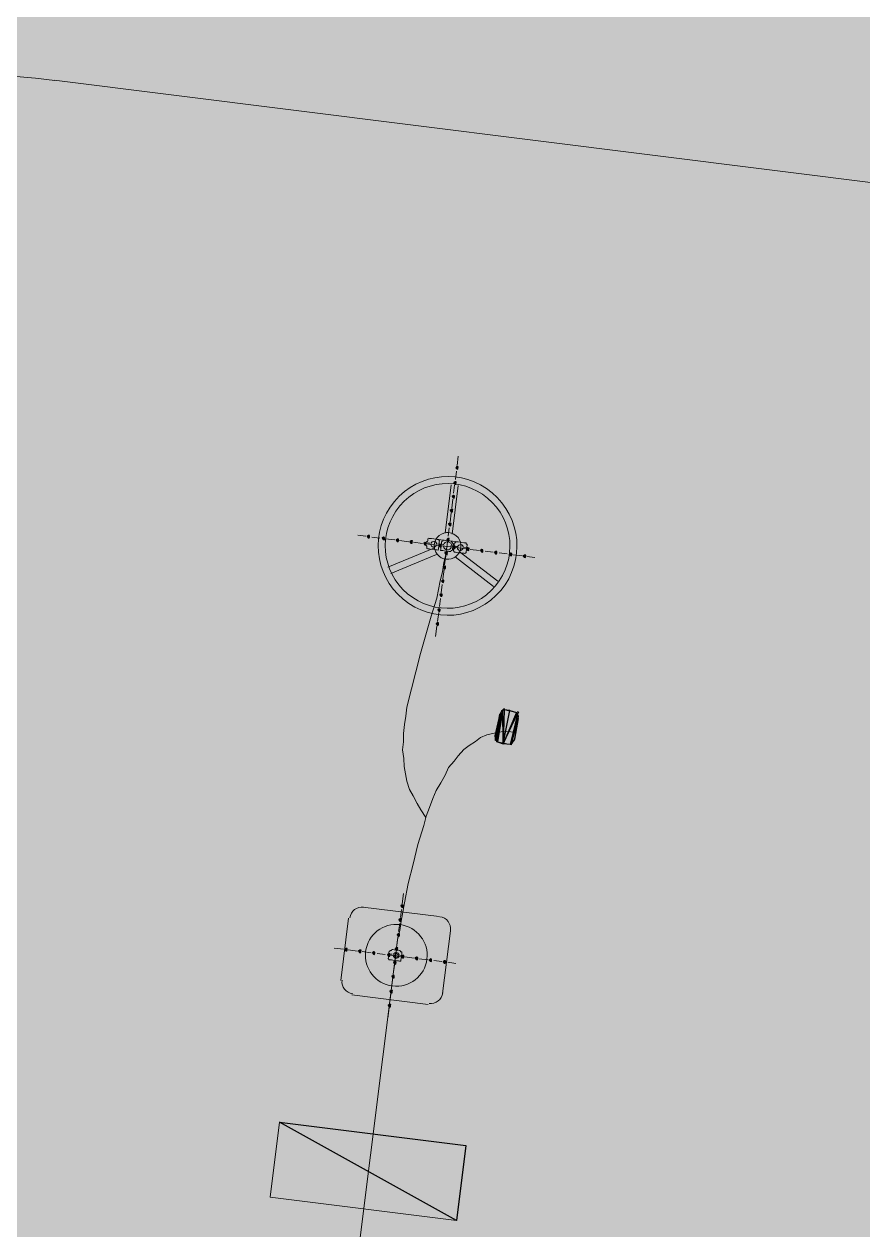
# Model space of a CAD drawing. Header units: metres. Extents: x -4 to 509425, y 7549 to 4732445.
# Drawn here: x 475980.71 to 475986.8, y 4719786.86 to 4719795.62 of the extents above; entities that cross this region are included whole.
import ezdxf

# ---------------------------------------------------------------- set-up
doc = ezdxf.new("R2010")
doc.units = ezdxf.units.M
doc.header["$LTSCALE"] = 0.01
doc.header["$MEASUREMENT"] = 0
doc.layers.get('0').update_dxf_attribs({"lineweight": 0})
for name, color, linetype in [('_SUBESTACIÓN', 1, 'Continuous'), ('NUDO GAROÑA', 211, 'Continuous'), ('SUBESTACION LA VID', 253, 'Continuous')]:
    doc.layers.add(name, color=color, linetype=linetype)

# ---------------------------------------------------------------- blocks, each defined once
blk = doc.blocks.new('A$Cfff6051d')
at = {"layer": 'SUBESTACION LA VID', "transparency": 33554687}
h = blk.add_hatch(color=256, dxfattribs=at)
h.dxf.hatch_style = 2
h.paths.add_polyline_path([(475983.8588, 4719792.3997), (475983.8598, 4719792.4081), (475983.8514, 4719792.4091), (475983.842, 4719792.4018), (475983.8493, 4719792.3923), (475983.8577, 4719792.3913)])
h = blk.add_hatch(color=256, dxfattribs=at)
h.dxf.hatch_style = 2
h.paths.add_polyline_path([(475983.8451, 4719792.2905), (475983.8461, 4719792.2989), (475983.8377, 4719792.2999), (475983.8283, 4719792.2926), (475983.8356, 4719792.2831), (475983.844, 4719792.2821)])
h = blk.add_hatch(color=256, dxfattribs=at)
h.dxf.hatch_style = 2
h.paths.add_polyline_path([(475983.8324, 4719792.1897), (475983.8335, 4719792.1981), (475983.8251, 4719792.1991), (475983.8156, 4719792.1918), (475983.823, 4719792.1823), (475983.8314, 4719792.1813)])
h = blk.add_hatch(color=256, dxfattribs=at)
h.dxf.hatch_style = 2
h.paths.add_polyline_path([(475983.8198, 4719792.0888), (475983.8208, 4719792.0972), (475983.8124, 4719792.0983), (475983.803, 4719792.091), (475983.8103, 4719792.0815), (475983.8187, 4719792.0804)])
h = blk.add_hatch(color=256, dxfattribs=at)
h.dxf.hatch_style = 2
h.paths.add_polyline_path([(475983.8072, 4719791.988), (475983.8082, 4719791.9964), (475983.7998, 4719791.9975), (475983.7904, 4719791.9902), (475983.7977, 4719791.9807), (475983.8061, 4719791.9796)])
h = blk.add_hatch(color=256, dxfattribs=at)
h.dxf.hatch_style = 2
h.paths.add_polyline_path([(475983.2159, 4719791.9001), (475983.217, 4719791.9085), (475983.2086, 4719791.9095), (475983.1991, 4719791.9022), (475983.2065, 4719791.8927), (475983.2149, 4719791.8917)])
h = blk.add_hatch(color=256, dxfattribs=at)
h.dxf.hatch_style = 2
h.paths.add_polyline_path([(475983.3251, 4719791.8864), (475983.3262, 4719791.8948), (475983.3178, 4719791.8958), (475983.3083, 4719791.8885), (475983.3157, 4719791.879), (475983.3241, 4719791.878)])
h = blk.add_hatch(color=256, dxfattribs=at)
h.dxf.hatch_style = 2
h.paths.add_polyline_path([(475983.4259, 4719791.8737), (475983.427, 4719791.8821), (475983.4186, 4719791.8832), (475983.4091, 4719791.8758), (475983.4165, 4719791.8664), (475983.4249, 4719791.8653)])
h = blk.add_hatch(color=256, dxfattribs=at)
h.dxf.hatch_style = 2
h.paths.add_polyline_path([(475983.5267, 4719791.8611), (475983.5278, 4719791.8695), (475983.5194, 4719791.8705), (475983.5099, 4719791.8632), (475983.5173, 4719791.8537), (475983.5257, 4719791.8527)])
h = blk.add_hatch(color=256, dxfattribs=at)
h.dxf.hatch_style = 2
h.paths.add_polyline_path([(475983.7935, 4719791.8788), (475983.7945, 4719791.8872), (475983.7861, 4719791.8883), (475983.7767, 4719791.8809), (475983.784, 4719791.8715), (475983.7924, 4719791.8704)])
h = blk.add_hatch(color=256, dxfattribs=at)
h.dxf.hatch_style = 2
h.paths.add_polyline_path([(475983.6275, 4719791.8484), (475983.6286, 4719791.8568), (475983.6202, 4719791.8579), (475983.6107, 4719791.8506), (475983.6181, 4719791.8411), (475983.6265, 4719791.84)])
h = blk.add_hatch(color=256, dxfattribs=at)
h.dxf.hatch_style = 2
h.paths.add_polyline_path([(475983.7367, 4719791.8348), (475983.7378, 4719791.8432), (475983.7294, 4719791.8442), (475983.7199, 4719791.8369), (475983.7273, 4719791.8274), (475983.7357, 4719791.8264)])
h = blk.add_hatch(color=256, dxfattribs=at)
h.dxf.hatch_style = 2
h.paths.add_polyline_path([(475983.7808, 4719791.778), (475983.7819, 4719791.7864), (475983.7735, 4719791.7875), (475983.764, 4719791.7801), (475983.7714, 4719791.7707), (475983.7798, 4719791.7696)])
h = blk.add_hatch(color=256, dxfattribs=at)
h.dxf.hatch_style = 2
h.paths.add_polyline_path([(475983.8375, 4719791.8221), (475983.8386, 4719791.8305), (475983.8302, 4719791.8316), (475983.8207, 4719791.8242), (475983.8281, 4719791.8148), (475983.8365, 4719791.8137)])
h = blk.add_hatch(color=256, dxfattribs=at)
h.dxf.hatch_style = 2
h.paths.add_polyline_path([(475983.9384, 4719791.8095), (475983.9394, 4719791.8179), (475983.931, 4719791.8189), (475983.9216, 4719791.8116), (475983.9289, 4719791.8021), (475983.9373, 4719791.8011)])
h = blk.add_hatch(color=256, dxfattribs=at)
h.dxf.hatch_style = 2
h.paths.add_polyline_path([(475984.0392, 4719791.7968), (475984.0402, 4719791.8052), (475984.0318, 4719791.8063), (475984.0224, 4719791.799), (475984.0297, 4719791.7895), (475984.0381, 4719791.7884)])
h = blk.add_hatch(color=256, dxfattribs=at)
h.dxf.hatch_style = 2
h.paths.add_polyline_path([(475984.14, 4719791.7842), (475984.141, 4719791.7926), (475984.1326, 4719791.7937), (475984.1232, 4719791.7863), (475984.1305, 4719791.7769), (475984.1389, 4719791.7758)])
h = blk.add_hatch(color=256, dxfattribs=at)
h.dxf.hatch_style = 2
h.paths.add_polyline_path([(475984.2492, 4719791.7705), (475984.2502, 4719791.7789), (475984.2418, 4719791.78), (475984.2324, 4719791.7726), (475984.2397, 4719791.7632), (475984.2481, 4719791.7621)])
h = blk.add_hatch(color=256, dxfattribs=at)
h.dxf.hatch_style = 2
h.paths.add_polyline_path([(475983.7682, 4719791.6772), (475983.7692, 4719791.6856), (475983.7608, 4719791.6867), (475983.7514, 4719791.6793), (475983.7587, 4719791.6699), (475983.7671, 4719791.6688)])
h = blk.add_hatch(color=256, dxfattribs=at)
h.dxf.hatch_style = 2
h.paths.add_polyline_path([(475984.35, 4719791.7579), (475984.351, 4719791.7663), (475984.3426, 4719791.7673), (475984.3332, 4719791.76), (475984.3405, 4719791.7505), (475984.3489, 4719791.7495)])
h = blk.add_hatch(color=256, dxfattribs=at)
h.dxf.hatch_style = 2
h.paths.add_polyline_path([(475983.7556, 4719791.5764), (475983.7566, 4719791.5848), (475983.7482, 4719791.5859), (475983.7388, 4719791.5785), (475983.7461, 4719791.5691), (475983.7545, 4719791.568)])
h = blk.add_hatch(color=256, dxfattribs=at)
h.dxf.hatch_style = 2
h.paths.add_polyline_path([(475983.7429, 4719791.4756), (475983.744, 4719791.484), (475983.7356, 4719791.4851), (475983.7261, 4719791.4777), (475983.7335, 4719791.4683), (475983.7419, 4719791.4672)])
h = blk.add_hatch(color=256, dxfattribs=at)
h.dxf.hatch_style = 2
h.paths.add_polyline_path([(475983.7292, 4719791.3664), (475983.7303, 4719791.3748), (475983.7219, 4719791.3759), (475983.7124, 4719791.3685), (475983.7198, 4719791.3591), (475983.7282, 4719791.358)])
h = blk.add_hatch(color=256, dxfattribs=at)
h.dxf.hatch_style = 2
h.paths.add_polyline_path([(475983.7166, 4719791.2656), (475983.7176, 4719791.274), (475983.7092, 4719791.2751), (475983.6998, 4719791.2677), (475983.7071, 4719791.2583), (475983.7155, 4719791.2572)])
h = blk.add_hatch(color=256, dxfattribs=at)
h.dxf.hatch_style = 2
h.paths.add_polyline_path([(475983.4596, 4719789.2159), (475983.4607, 4719789.2243), (475983.4523, 4719789.2254), (475983.4428, 4719789.218), (475983.4502, 4719789.2086), (475983.4586, 4719789.2075)])
h = blk.add_hatch(color=256, dxfattribs=at)
h.dxf.hatch_style = 2
h.paths.add_polyline_path([(475983.447, 4719789.1151), (475983.448, 4719789.1235), (475983.4396, 4719789.1246), (475983.4302, 4719789.1172), (475983.4375, 4719789.1078), (475983.4459, 4719789.1067)])
h = blk.add_hatch(color=256, dxfattribs=at)
h.dxf.hatch_style = 2
h.paths.add_polyline_path([(475983.4333, 4719789.0059), (475983.4343, 4719789.0143), (475983.4259, 4719789.0154), (475983.4165, 4719789.008), (475983.4238, 4719788.9986), (475983.4322, 4719788.9975)])
h = blk.add_hatch(color=256, dxfattribs=at)
h.dxf.hatch_style = 2
h.paths.add_polyline_path([(475983.0531, 4719788.9), (475983.0542, 4719788.9084), (475983.0458, 4719788.9095), (475983.0363, 4719788.9021), (475983.0437, 4719788.8927), (475983.0521, 4719788.8916)])
h = blk.add_hatch(color=256, dxfattribs=at)
h.dxf.hatch_style = 2
h.paths.add_polyline_path([(475983.1539, 4719788.8874), (475983.155, 4719788.8958), (475983.1466, 4719788.8968), (475983.1371, 4719788.8895), (475983.1445, 4719788.88), (475983.1529, 4719788.879)])
h = blk.add_hatch(color=256, dxfattribs=at)
h.dxf.hatch_style = 2
h.paths.add_polyline_path([(475983.2547, 4719788.8747), (475983.2558, 4719788.8831), (475983.2474, 4719788.8842), (475983.2379, 4719788.8768), (475983.2453, 4719788.8674), (475983.2537, 4719788.8663)])
h = blk.add_hatch(color=256, dxfattribs=at)
h.dxf.hatch_style = 2
h.paths.add_polyline_path([(475983.4206, 4719788.9051), (475983.4217, 4719788.9135), (475983.4133, 4719788.9146), (475983.4038, 4719788.9072), (475983.4112, 4719788.8978), (475983.4196, 4719788.8967)])
h = blk.add_hatch(color=256, dxfattribs=at)
h.dxf.hatch_style = 2
h.paths.add_polyline_path([(475983.3639, 4719788.861), (475983.365, 4719788.8694), (475983.3566, 4719788.8705), (475983.3471, 4719788.8631), (475983.3545, 4719788.8537), (475983.3629, 4719788.8526)])
h = blk.add_hatch(color=256, dxfattribs=at)
h.dxf.hatch_style = 2
h.paths.add_polyline_path([(475983.408, 4719788.8043), (475983.4091, 4719788.8127), (475983.4007, 4719788.8138), (475983.3912, 4719788.8064), (475983.3986, 4719788.797), (475983.407, 4719788.7959)])
h = blk.add_hatch(color=256, dxfattribs=at)
h.dxf.hatch_style = 2
h.paths.add_polyline_path([(475983.4647, 4719788.8484), (475983.4658, 4719788.8568), (475983.4574, 4719788.8579), (475983.4479, 4719788.8505), (475983.4553, 4719788.8411), (475983.4637, 4719788.84)])
h = blk.add_hatch(color=256, dxfattribs=at)
h.dxf.hatch_style = 2
h.paths.add_polyline_path([(475983.5655, 4719788.8358), (475983.5666, 4719788.8442), (475983.5582, 4719788.8452), (475983.5487, 4719788.8379), (475983.5561, 4719788.8284), (475983.5645, 4719788.8274)])
h = blk.add_hatch(color=256, dxfattribs=at)
h.dxf.hatch_style = 2
h.paths.add_polyline_path([(475983.6663, 4719788.8231), (475983.6674, 4719788.8315), (475983.659, 4719788.8326), (475983.6495, 4719788.8252), (475983.6569, 4719788.8158), (475983.6653, 4719788.8147)])
h = blk.add_hatch(color=256, dxfattribs=at)
h.dxf.hatch_style = 2
h.paths.add_polyline_path([(475983.7671, 4719788.8105), (475983.7682, 4719788.8189), (475983.7598, 4719788.8199), (475983.7503, 4719788.8126), (475983.7577, 4719788.8031), (475983.7661, 4719788.8021)])
h = blk.add_hatch(color=256, dxfattribs=at)
h.dxf.hatch_style = 2
h.paths.add_polyline_path([(475983.3954, 4719788.7035), (475983.3964, 4719788.7119), (475983.388, 4719788.713), (475983.3786, 4719788.7056), (475983.3859, 4719788.6962), (475983.3943, 4719788.6951)])
h = blk.add_hatch(color=256, dxfattribs=at)
h.dxf.hatch_style = 2
h.paths.add_polyline_path([(475983.3817, 4719788.5943), (475983.3827, 4719788.6027), (475983.3743, 4719788.6038), (475983.3649, 4719788.5964), (475983.3722, 4719788.587), (475983.3806, 4719788.5859)])
h = blk.add_hatch(color=256, dxfattribs=at)
h.dxf.hatch_style = 2
h.paths.add_polyline_path([(475983.369, 4719788.4935), (475983.3701, 4719788.5019), (475983.3617, 4719788.503), (475983.3522, 4719788.4956), (475983.3596, 4719788.4862), (475983.368, 4719788.4851)])
h = blk.add_hatch(color=256, dxfattribs=at)
h.dxf.hatch_style = 2
h.paths.add_polyline_path([(475983.8473, 4719786.9318), (475982.5633, 4719787.6474), (475983.9158, 4719787.4779)])
at = {"layer": 'SUBESTACION LA VID', "lineweight": 15}
for p, q in [((476078.4044, 4719782.9953), (475980.9269, 4719795.216)), ((475983.8609, 4719792.4847), (475983.8525, 4719792.4175)), ((475983.8472, 4719792.3755), (475983.8398, 4719792.3167)), ((475983.8094, 4719792.2779), (475983.7651, 4719791.9251)), ((475983.8155, 4719791.9187), (475983.8598, 4719792.2716)), ((475983.8346, 4719792.2747), (475983.8272, 4719792.2159)), ((475983.8219, 4719792.1739), (475983.8135, 4719792.1067)), ((475983.8093, 4719792.0731), (475983.8009, 4719792.0059)), ((475983.7956, 4719791.9639), (475983.7882, 4719791.9051)), ((475983.1319, 4719791.9106), (475983.1907, 4719791.9032)), ((475983.2327, 4719791.8979), (475983.2915, 4719791.8906)), ((475983.3335, 4719791.8853), (475983.4007, 4719791.8769)), ((475983.4343, 4719791.8727), (475983.5015, 4719791.8642)), ((475983.7, 4719791.882), (475983.7672, 4719791.8736)), ((475983.783, 4719791.8631), (475983.7756, 4719791.8043)), ((475983.8008, 4719791.8694), (475983.8596, 4719791.862)), ((475983.6832, 4719791.8159), (475983.3503, 4719791.6784)), ((475983.5351, 4719791.86), (475983.6023, 4719791.8516)), ((475983.6443, 4719791.8463), (475983.6527, 4719791.8453)), ((475983.6443, 4719791.8463), (475983.7031, 4719791.839)), ((475983.6454, 4719791.8547), (475983.6538, 4719791.8537)), ((475983.721, 4719791.8453), (475983.7378, 4719791.8432)), ((475983.7451, 4719791.8337), (475983.8039, 4719791.8263)), ((475983.8302, 4719791.8316), (475983.8218, 4719791.8326)), ((475983.8459, 4719791.8211), (475983.8543, 4719791.82)), ((475983.8459, 4719791.8211), (475983.9132, 4719791.8126)), ((475983.847, 4719791.8295), (475983.8554, 4719791.8284)), ((475984.1483, 4719791.5784), (475983.868, 4719791.7927)), ((475983.9468, 4719791.8084), (475984.014, 4719791.8)), ((475984.056, 4719791.7947), (475984.1148, 4719791.7874)), ((475984.1568, 4719791.7821), (475984.2156, 4719791.7747)), ((475983.3702, 4719791.6333), (475983.7031, 4719791.7707)), ((475983.7703, 4719791.7623), (475983.7619, 4719791.6951)), ((475983.8375, 4719791.7539), (475984.1178, 4719791.5395)), ((475984.2576, 4719791.7695), (475984.3248, 4719791.761)), ((475984.3584, 4719791.7568), (475984.4172, 4719791.7495)), ((475983.7577, 4719791.6615), (475983.7493, 4719791.5943)), ((475983.744, 4719791.5523), (475983.7366, 4719791.4935)), ((475983.7314, 4719791.4515), (475983.724, 4719791.3927)), ((475983.7187, 4719791.3507), (475983.7103, 4719791.2835)), ((475983.7061, 4719791.2499), (475983.6966, 4719791.1743)), ((475984.2351, 4719790.6375), (475984.1878, 4719790.396)), ((475984.1931, 4719790.6427), (475984.2844, 4719790.6228)), ((475984.2382, 4719790.3896), (475984.1468, 4719790.4096)), ((475983.4628, 4719789.3094), (475983.4533, 4719789.2338)), ((475983.1687, 4719789.2097), (475983.7232, 4719789.1402)), ((475983.4481, 4719789.1918), (475983.4407, 4719789.133)), ((475983.0079, 4719788.6753), (475983.0648, 4719789.1289)), ((475983.4354, 4719789.091), (475983.428, 4719789.0322)), ((475983.4228, 4719788.9902), (475983.4154, 4719788.9314)), ((475983.7471, 4719788.5826), (475983.804, 4719789.0362)), ((475982.9607, 4719788.9116), (475983.0279, 4719788.9032)), ((475983.0615, 4719788.899), (475983.1287, 4719788.8905)), ((475983.1623, 4719788.8863), (475983.2295, 4719788.8779)), ((475983.4101, 4719788.8894), (475983.4017, 4719788.8222)), ((475983.4059, 4719788.8558), (475983.129, 4719786.6465)), ((475983.2715, 4719788.8726), (475983.3303, 4719788.8653)), ((475983.3723, 4719788.86), (475983.4311, 4719788.8526)), ((475983.3723, 4719788.86), (475983.3807, 4719788.8589)), ((475983.3734, 4719788.8684), (475983.3818, 4719788.8673)), ((475983.4731, 4719788.8474), (475983.5403, 4719788.8389)), ((475983.5739, 4719788.8347), (475983.6411, 4719788.8263)), ((475983.6831, 4719788.821), (475983.7419, 4719788.8136)), ((475983.7839, 4719788.8084), (475983.8427, 4719788.801)), ((475983.3975, 4719788.7886), (475983.3891, 4719788.7214)), ((475983.3838, 4719788.6794), (475983.3764, 4719788.6206)), ((475983.0887, 4719788.5713), (475983.6431, 4719788.5018)), ((475983.3712, 4719788.5786), (475983.3638, 4719788.5198)), ((475983.3585, 4719788.4778), (475983.3491, 4719788.4022)), ((475982.5633, 4719787.6474), (475983.8473, 4719786.9318))]:
    blk.add_line(p, q, dxfattribs=at)
at = {"layer": 'SUBESTACION LA VID', "lineweight": 0}
for p, q in [((475984.1878, 4719790.396), (475984.1931, 4719790.6427)), ((475984.1878, 4719790.396), (475984.2844, 4719790.6228)), ((475984.1311, 4719790.4201), (475984.1269, 4719790.4548)), ((475984.2476, 4719790.397), (475984.2686, 4719790.4285))]:
    blk.add_line(p, q, dxfattribs=at)
at = {"layer": 'SUBESTACION LA VID'}
for points in [[(475983.8588, 4719792.3997), (475983.8598, 4719792.4081), (475983.8514, 4719792.4091), (475983.842, 4719792.4018), (475983.8493, 4719792.3923), (475983.8577, 4719792.3913)], [(475983.8451, 4719792.2905), (475983.8461, 4719792.2989), (475983.8377, 4719792.2999), (475983.8283, 4719792.2926), (475983.8356, 4719792.2831), (475983.844, 4719792.2821)], [(475983.8324, 4719792.1897), (475983.8335, 4719792.1981), (475983.8251, 4719792.1991), (475983.8156, 4719792.1918), (475983.823, 4719792.1823), (475983.8314, 4719792.1813)], [(475983.8198, 4719792.0888), (475983.8208, 4719792.0972), (475983.8124, 4719792.0983), (475983.803, 4719792.091), (475983.8103, 4719792.0815), (475983.8187, 4719792.0804)], [(475983.8072, 4719791.988), (475983.8082, 4719791.9964), (475983.7998, 4719791.9975), (475983.7904, 4719791.9902), (475983.7977, 4719791.9807), (475983.8061, 4719791.9796)], [(475983.2159, 4719791.9001), (475983.217, 4719791.9085), (475983.2086, 4719791.9095), (475983.1991, 4719791.9022), (475983.2065, 4719791.8927), (475983.2149, 4719791.8917)], [(475983.3251, 4719791.8864), (475983.3262, 4719791.8948), (475983.3178, 4719791.8958), (475983.3083, 4719791.8885), (475983.3157, 4719791.879), (475983.3241, 4719791.878)], [(475983.4259, 4719791.8737), (475983.427, 4719791.8821), (475983.4186, 4719791.8832), (475983.4091, 4719791.8758), (475983.4165, 4719791.8664), (475983.4249, 4719791.8653)], [(475983.5267, 4719791.8611), (475983.5278, 4719791.8695), (475983.5194, 4719791.8705), (475983.5099, 4719791.8632), (475983.5173, 4719791.8537), (475983.5257, 4719791.8527)], [(475983.7935, 4719791.8788), (475983.7945, 4719791.8872), (475983.7861, 4719791.8883), (475983.7767, 4719791.8809), (475983.784, 4719791.8715), (475983.7924, 4719791.8704)], [(475983.6275, 4719791.8484), (475983.6286, 4719791.8568), (475983.6202, 4719791.8579), (475983.6107, 4719791.8506), (475983.6181, 4719791.8411), (475983.6265, 4719791.84)], [(475983.7367, 4719791.8348), (475983.7378, 4719791.8432), (475983.7294, 4719791.8442), (475983.7199, 4719791.8369), (475983.7273, 4719791.8274), (475983.7357, 4719791.8264)], [(475983.7808, 4719791.778), (475983.7819, 4719791.7864), (475983.7735, 4719791.7875), (475983.764, 4719791.7801), (475983.7714, 4719791.7707), (475983.7798, 4719791.7696)], [(475983.8375, 4719791.8221), (475983.8386, 4719791.8305), (475983.8302, 4719791.8316), (475983.8207, 4719791.8242), (475983.8281, 4719791.8148), (475983.8365, 4719791.8137)], [(475983.9384, 4719791.8095), (475983.9394, 4719791.8179), (475983.931, 4719791.8189), (475983.9216, 4719791.8116), (475983.9289, 4719791.8021), (475983.9373, 4719791.8011)], [(475984.0392, 4719791.7968), (475984.0402, 4719791.8052), (475984.0318, 4719791.8063), (475984.0224, 4719791.799), (475984.0297, 4719791.7895), (475984.0381, 4719791.7884)], [(475984.14, 4719791.7842), (475984.141, 4719791.7926), (475984.1326, 4719791.7937), (475984.1232, 4719791.7863), (475984.1305, 4719791.7769), (475984.1389, 4719791.7758)], [(475984.2492, 4719791.7705), (475984.2502, 4719791.7789), (475984.2418, 4719791.78), (475984.2324, 4719791.7726), (475984.2397, 4719791.7632), (475984.2481, 4719791.7621)], [(475983.7682, 4719791.6772), (475983.7692, 4719791.6856), (475983.7608, 4719791.6867), (475983.7514, 4719791.6793), (475983.7587, 4719791.6699), (475983.7671, 4719791.6688)], [(475984.35, 4719791.7579), (475984.351, 4719791.7663), (475984.3426, 4719791.7673), (475984.3332, 4719791.76), (475984.3405, 4719791.7505), (475984.3489, 4719791.7495)], [(475983.7556, 4719791.5764), (475983.7566, 4719791.5848), (475983.7482, 4719791.5859), (475983.7388, 4719791.5785), (475983.7461, 4719791.5691), (475983.7545, 4719791.568)], [(475983.7429, 4719791.4756), (475983.744, 4719791.484), (475983.7356, 4719791.4851), (475983.7261, 4719791.4777), (475983.7335, 4719791.4683), (475983.7419, 4719791.4672)], [(475983.7292, 4719791.3664), (475983.7303, 4719791.3748), (475983.7219, 4719791.3759), (475983.7124, 4719791.3685), (475983.7198, 4719791.3591), (475983.7282, 4719791.358)], [(475983.7166, 4719791.2656), (475983.7176, 4719791.274), (475983.7092, 4719791.2751), (475983.6998, 4719791.2677), (475983.7071, 4719791.2583), (475983.7155, 4719791.2572)], [(475984.1878, 4719790.396), (475984.1847, 4719790.6438), (475984.1468, 4719790.4096)], [(475984.2351, 4719790.6375), (475984.1931, 4719790.6427), (475984.1878, 4719790.396)], [(475984.2351, 4719790.6375), (475984.2844, 4719790.6228), (475984.1878, 4719790.396)], [(475984.1269, 4719790.4548), (475984.1311, 4719790.4201), (475984.1637, 4719790.6123)], [(475984.1878, 4719790.396), (475984.2929, 4719790.6217), (475984.2382, 4719790.3896)], [(475984.2686, 4719790.4285), (475984.2476, 4719790.397), (475984.296, 4719790.5786)], [(475983.4596, 4719789.2159), (475983.4607, 4719789.2243), (475983.4523, 4719789.2254), (475983.4428, 4719789.218), (475983.4502, 4719789.2086), (475983.4586, 4719789.2075)], [(475983.447, 4719789.1151), (475983.448, 4719789.1235), (475983.4396, 4719789.1246), (475983.4302, 4719789.1172), (475983.4375, 4719789.1078), (475983.4459, 4719789.1067)], [(475983.4333, 4719789.0059), (475983.4343, 4719789.0143), (475983.4259, 4719789.0154), (475983.4165, 4719789.008), (475983.4238, 4719788.9986), (475983.4322, 4719788.9975)], [(475983.0531, 4719788.9), (475983.0542, 4719788.9084), (475983.0458, 4719788.9095), (475983.0363, 4719788.9021), (475983.0437, 4719788.8927), (475983.0521, 4719788.8916)], [(475983.1539, 4719788.8874), (475983.155, 4719788.8958), (475983.1466, 4719788.8968), (475983.1371, 4719788.8895), (475983.1445, 4719788.88), (475983.1529, 4719788.879)], [(475983.2547, 4719788.8747), (475983.2558, 4719788.8831), (475983.2474, 4719788.8842), (475983.2379, 4719788.8768), (475983.2453, 4719788.8674), (475983.2537, 4719788.8663)], [(475983.4206, 4719788.9051), (475983.4217, 4719788.9135), (475983.4133, 4719788.9146), (475983.4038, 4719788.9072), (475983.4112, 4719788.8978), (475983.4196, 4719788.8967)], [(475983.3639, 4719788.861), (475983.365, 4719788.8694), (475983.3566, 4719788.8705), (475983.3471, 4719788.8631), (475983.3545, 4719788.8537), (475983.3629, 4719788.8526)], [(475983.408, 4719788.8043), (475983.4091, 4719788.8127), (475983.4007, 4719788.8138), (475983.3912, 4719788.8064), (475983.3986, 4719788.797), (475983.407, 4719788.7959)], [(475983.4647, 4719788.8484), (475983.4658, 4719788.8568), (475983.4574, 4719788.8579), (475983.4479, 4719788.8505), (475983.4553, 4719788.8411), (475983.4637, 4719788.84)], [(475983.5655, 4719788.8358), (475983.5666, 4719788.8442), (475983.5582, 4719788.8452), (475983.5487, 4719788.8379), (475983.5561, 4719788.8284), (475983.5645, 4719788.8274)], [(475983.6663, 4719788.8231), (475983.6674, 4719788.8315), (475983.659, 4719788.8326), (475983.6495, 4719788.8252), (475983.6569, 4719788.8158), (475983.6653, 4719788.8147)], [(475983.7671, 4719788.8105), (475983.7682, 4719788.8189), (475983.7598, 4719788.8199), (475983.7503, 4719788.8126), (475983.7577, 4719788.8031), (475983.7661, 4719788.8021)], [(475983.3954, 4719788.7035), (475983.3964, 4719788.7119), (475983.388, 4719788.713), (475983.3786, 4719788.7056), (475983.3859, 4719788.6962), (475983.3943, 4719788.6951)], [(475983.3817, 4719788.5943), (475983.3827, 4719788.6027), (475983.3743, 4719788.6038), (475983.3649, 4719788.5964), (475983.3722, 4719788.587), (475983.3806, 4719788.5859)], [(475983.369, 4719788.4935), (475983.3701, 4719788.5019), (475983.3617, 4719788.503), (475983.3522, 4719788.4956), (475983.3596, 4719788.4862), (475983.368, 4719788.4851)], [(475983.8473, 4719786.9318), (475982.5633, 4719787.6474), (475983.9158, 4719787.4779)]]:
    blk.add_lwpolyline(points, close=True, dxfattribs=at)
at = {"layer": 'SUBESTACION LA VID', "lineweight": 0}
for points in [[(475983.8588, 4719792.3997), (475983.8598, 4719792.4081), (475983.8514, 4719792.4091), (475983.842, 4719792.4018), (475983.8493, 4719792.3923), (475983.8577, 4719792.3913)], [(475983.8451, 4719792.2905), (475983.8461, 4719792.2989), (475983.8377, 4719792.2999), (475983.8283, 4719792.2926), (475983.8356, 4719792.2831), (475983.844, 4719792.2821)], [(475983.8324, 4719792.1897), (475983.8335, 4719792.1981), (475983.8251, 4719792.1991), (475983.8156, 4719792.1918), (475983.823, 4719792.1823), (475983.8314, 4719792.1813)], [(475983.8198, 4719792.0888), (475983.8208, 4719792.0972), (475983.8124, 4719792.0983), (475983.803, 4719792.091), (475983.8103, 4719792.0815), (475983.8187, 4719792.0804)], [(475983.8072, 4719791.988), (475983.8082, 4719791.9964), (475983.7998, 4719791.9975), (475983.7904, 4719791.9902), (475983.7977, 4719791.9807), (475983.8061, 4719791.9796)], [(475983.2159, 4719791.9001), (475983.217, 4719791.9085), (475983.2086, 4719791.9095), (475983.1991, 4719791.9022), (475983.2065, 4719791.8927), (475983.2149, 4719791.8917)], [(475983.3251, 4719791.8864), (475983.3262, 4719791.8948), (475983.3178, 4719791.8958), (475983.3083, 4719791.8885), (475983.3157, 4719791.879), (475983.3241, 4719791.878)], [(475983.4259, 4719791.8737), (475983.427, 4719791.8821), (475983.4186, 4719791.8832), (475983.4091, 4719791.8758), (475983.4165, 4719791.8664), (475983.4249, 4719791.8653)], [(475983.5267, 4719791.8611), (475983.5278, 4719791.8695), (475983.5194, 4719791.8705), (475983.5099, 4719791.8632), (475983.5173, 4719791.8537), (475983.5257, 4719791.8527)], [(475983.7935, 4719791.8788), (475983.7945, 4719791.8872), (475983.7861, 4719791.8883), (475983.7767, 4719791.8809), (475983.784, 4719791.8715), (475983.7924, 4719791.8704)], [(475983.6275, 4719791.8484), (475983.6286, 4719791.8568), (475983.6202, 4719791.8579), (475983.6107, 4719791.8506), (475983.6181, 4719791.8411), (475983.6265, 4719791.84)], [(475983.7367, 4719791.8348), (475983.7378, 4719791.8432), (475983.7294, 4719791.8442), (475983.7199, 4719791.8369), (475983.7273, 4719791.8274), (475983.7357, 4719791.8264)], [(475983.7808, 4719791.778), (475983.7819, 4719791.7864), (475983.7735, 4719791.7875), (475983.764, 4719791.7801), (475983.7714, 4719791.7707), (475983.7798, 4719791.7696)], [(475983.8375, 4719791.8221), (475983.8386, 4719791.8305), (475983.8302, 4719791.8316), (475983.8207, 4719791.8242), (475983.8281, 4719791.8148), (475983.8365, 4719791.8137)], [(475983.9384, 4719791.8095), (475983.9394, 4719791.8179), (475983.931, 4719791.8189), (475983.9216, 4719791.8116), (475983.9289, 4719791.8021), (475983.9373, 4719791.8011)], [(475984.0392, 4719791.7968), (475984.0402, 4719791.8052), (475984.0318, 4719791.8063), (475984.0224, 4719791.799), (475984.0297, 4719791.7895), (475984.0381, 4719791.7884)], [(475984.14, 4719791.7842), (475984.141, 4719791.7926), (475984.1326, 4719791.7937), (475984.1232, 4719791.7863), (475984.1305, 4719791.7769), (475984.1389, 4719791.7758)], [(475984.2492, 4719791.7705), (475984.2502, 4719791.7789), (475984.2418, 4719791.78), (475984.2324, 4719791.7726), (475984.2397, 4719791.7632), (475984.2481, 4719791.7621)], [(475983.7682, 4719791.6772), (475983.7692, 4719791.6856), (475983.7608, 4719791.6867), (475983.7514, 4719791.6793), (475983.7587, 4719791.6699), (475983.7671, 4719791.6688)], [(475984.35, 4719791.7579), (475984.351, 4719791.7663), (475984.3426, 4719791.7673), (475984.3332, 4719791.76), (475984.3405, 4719791.7505), (475984.3489, 4719791.7495)], [(475983.7556, 4719791.5764), (475983.7566, 4719791.5848), (475983.7482, 4719791.5859), (475983.7388, 4719791.5785), (475983.7461, 4719791.5691), (475983.7545, 4719791.568)], [(475983.7429, 4719791.4756), (475983.744, 4719791.484), (475983.7356, 4719791.4851), (475983.7261, 4719791.4777), (475983.7335, 4719791.4683), (475983.7419, 4719791.4672)], [(475983.7292, 4719791.3664), (475983.7303, 4719791.3748), (475983.7219, 4719791.3759), (475983.7124, 4719791.3685), (475983.7198, 4719791.3591), (475983.7282, 4719791.358)], [(475983.7166, 4719791.2656), (475983.7176, 4719791.274), (475983.7092, 4719791.2751), (475983.6998, 4719791.2677), (475983.7071, 4719791.2583), (475983.7155, 4719791.2572)], [(475984.1878, 4719790.396), (475984.1847, 4719790.6438), (475984.1468, 4719790.4096)], [(475984.2351, 4719790.6375), (475984.1931, 4719790.6427), (475984.1878, 4719790.396)], [(475984.2351, 4719790.6375), (475984.2844, 4719790.6228), (475984.1878, 4719790.396)], [(475984.1269, 4719790.4548), (475984.1311, 4719790.4201), (475984.1637, 4719790.6123)], [(475984.1878, 4719790.396), (475984.2929, 4719790.6217), (475984.2382, 4719790.3896)], [(475984.2686, 4719790.4285), (475984.2476, 4719790.397), (475984.296, 4719790.5786)], [(475983.4596, 4719789.2159), (475983.4607, 4719789.2243), (475983.4523, 4719789.2254), (475983.4428, 4719789.218), (475983.4502, 4719789.2086), (475983.4586, 4719789.2075)], [(475983.447, 4719789.1151), (475983.448, 4719789.1235), (475983.4396, 4719789.1246), (475983.4302, 4719789.1172), (475983.4375, 4719789.1078), (475983.4459, 4719789.1067)], [(475983.4333, 4719789.0059), (475983.4343, 4719789.0143), (475983.4259, 4719789.0154), (475983.4165, 4719789.008), (475983.4238, 4719788.9986), (475983.4322, 4719788.9975)], [(475983.0531, 4719788.9), (475983.0542, 4719788.9084), (475983.0458, 4719788.9095), (475983.0363, 4719788.9021), (475983.0437, 4719788.8927), (475983.0521, 4719788.8916)], [(475983.1539, 4719788.8874), (475983.155, 4719788.8958), (475983.1466, 4719788.8968), (475983.1371, 4719788.8895), (475983.1445, 4719788.88), (475983.1529, 4719788.879)], [(475983.2547, 4719788.8747), (475983.2558, 4719788.8831), (475983.2474, 4719788.8842), (475983.2379, 4719788.8768), (475983.2453, 4719788.8674), (475983.2537, 4719788.8663)], [(475983.4206, 4719788.9051), (475983.4217, 4719788.9135), (475983.4133, 4719788.9146), (475983.4038, 4719788.9072), (475983.4112, 4719788.8978), (475983.4196, 4719788.8967)], [(475983.3639, 4719788.861), (475983.365, 4719788.8694), (475983.3566, 4719788.8705), (475983.3471, 4719788.8631), (475983.3545, 4719788.8537), (475983.3629, 4719788.8526)], [(475983.408, 4719788.8043), (475983.4091, 4719788.8127), (475983.4007, 4719788.8138), (475983.3912, 4719788.8064), (475983.3986, 4719788.797), (475983.407, 4719788.7959)], [(475983.4647, 4719788.8484), (475983.4658, 4719788.8568), (475983.4574, 4719788.8579), (475983.4479, 4719788.8505), (475983.4553, 4719788.8411), (475983.4637, 4719788.84)], [(475983.5655, 4719788.8358), (475983.5666, 4719788.8442), (475983.5582, 4719788.8452), (475983.5487, 4719788.8379), (475983.5561, 4719788.8284), (475983.5645, 4719788.8274)], [(475983.6663, 4719788.8231), (475983.6674, 4719788.8315), (475983.659, 4719788.8326), (475983.6495, 4719788.8252), (475983.6569, 4719788.8158), (475983.6653, 4719788.8147)], [(475983.7671, 4719788.8105), (475983.7682, 4719788.8189), (475983.7598, 4719788.8199), (475983.7503, 4719788.8126), (475983.7577, 4719788.8031), (475983.7661, 4719788.8021)], [(475983.3954, 4719788.7035), (475983.3964, 4719788.7119), (475983.388, 4719788.713), (475983.3786, 4719788.7056), (475983.3859, 4719788.6962), (475983.3943, 4719788.6951)], [(475983.3817, 4719788.5943), (475983.3827, 4719788.6027), (475983.3743, 4719788.6038), (475983.3649, 4719788.5964), (475983.3722, 4719788.587), (475983.3806, 4719788.5859)], [(475983.369, 4719788.4935), (475983.3701, 4719788.5019), (475983.3617, 4719788.503), (475983.3522, 4719788.4956), (475983.3596, 4719788.4862), (475983.368, 4719788.4851)], [(475983.8473, 4719786.9318), (475982.5633, 4719787.6474), (475983.9158, 4719787.4779)]]:
    blk.add_lwpolyline(points, close=True, dxfattribs=at)
at = {"layer": 'SUBESTACION LA VID', "lineweight": 15}
for points in [[(475983.7042, 4719791.8474), (475983.721, 4719791.8453), (475983.722, 4719791.8537), (475983.7231, 4719791.8621), (475983.7242, 4719791.8705), (475983.7168, 4719791.8799), (475983.7084, 4719791.881), (475983.7, 4719791.882), (475983.6664, 4719791.8862), (475983.658, 4719791.8873), (475983.6496, 4719791.8883), (475983.6412, 4719791.8894), (475983.6402, 4719791.881), (475983.6391, 4719791.8726), (475983.638, 4719791.8642), (475983.6296, 4719791.8652), (475983.6286, 4719791.8568), (475983.6538, 4719791.8537)], [(475983.784, 4719791.8715), (475983.7672, 4719791.8736), (475983.7588, 4719791.8747), (475983.7504, 4719791.8757), (475983.7494, 4719791.8673), (475983.741, 4719791.8684), (475983.7399, 4719791.86), (475983.7388, 4719791.8516), (475983.7378, 4719791.8432), (475983.7546, 4719791.8411)], [(475983.784, 4719791.8715), (475983.8008, 4719791.8694), (475983.8092, 4719791.8683), (475983.8166, 4719791.8589), (475983.8239, 4719791.8494), (475983.8229, 4719791.841), (475983.8218, 4719791.8326), (475983.805, 4719791.8347)], [(475983.8974, 4719791.8231), (475983.9226, 4719791.82), (475983.9237, 4719791.8284), (475983.9247, 4719791.8368), (475983.9258, 4719791.8452), (475983.9174, 4719791.8462), (475983.9184, 4719791.8546), (475983.91, 4719791.8557), (475983.9016, 4719791.8567), (475983.8596, 4719791.862), (475983.8512, 4719791.8631), (475983.8428, 4719791.8641), (475983.8418, 4719791.8557), (475983.8334, 4719791.8568), (475983.8323, 4719791.8484), (475983.8313, 4719791.84), (475983.8302, 4719791.8316), (475983.847, 4719791.8295)], [(475983.7787, 4719791.8295), (475983.7714, 4719791.7707), (475983.7556, 4719791.7129), (475983.7472, 4719791.6457), (475983.7304, 4719791.5796), (475983.7062, 4719791.4546), (475983.6641, 4719791.3234), (475983.5873, 4719791.0514), (475983.5537, 4719790.9192), (475983.5211, 4719790.7952), (475983.4874, 4719790.6629), (475983.479, 4719790.5957), (475983.4716, 4719790.5369), (475983.4632, 4719790.4697), (475983.4643, 4719790.4099), (475983.4569, 4719790.3511), (475983.4663, 4719790.2902), (475983.4673, 4719790.2303), (475983.4778, 4719790.1778), (475983.4883, 4719790.1253), (475983.5061, 4719790.0633), (475983.5345, 4719790.0171), (475983.5617, 4719789.9625), (475983.5901, 4719789.9163), (475983.6258, 4719789.8606)], [(475983.7031, 4719791.839), (475983.7199, 4719791.8369), (475983.7189, 4719791.8285), (475983.7178, 4719791.8201), (475983.7168, 4719791.8117), (475983.7157, 4719791.8033), (475983.7073, 4719791.8043), (475983.6989, 4719791.8054), (475983.6905, 4719791.8064), (475983.6569, 4719791.8106), (475983.6485, 4719791.8117), (475983.6401, 4719791.8127), (475983.6317, 4719791.8138), (475983.6328, 4719791.8222), (475983.6338, 4719791.8306), (475983.6265, 4719791.84), (475983.6275, 4719791.8484), (475983.6527, 4719791.8453)], [(475983.7745, 4719791.7959), (475983.7577, 4719791.798), (475983.7493, 4719791.7991), (475983.7409, 4719791.8001), (475983.7325, 4719791.8012), (475983.7336, 4719791.8096), (475983.7346, 4719791.818), (475983.7357, 4719791.8264), (475983.7367, 4719791.8348), (475983.7535, 4719791.8327)], [(475983.7745, 4719791.7959), (475983.7913, 4719791.7938), (475983.7997, 4719791.7927), (475983.8081, 4719791.7917), (475983.8092, 4719791.8001), (475983.8176, 4719791.799), (475983.8186, 4719791.8074), (475983.8197, 4719791.8158), (475983.8207, 4719791.8242), (475983.8039, 4719791.8263)], [(475983.8963, 4719791.8147), (475983.9216, 4719791.8116), (475983.9205, 4719791.8032), (475983.9194, 4719791.7948), (475983.9184, 4719791.7864), (475983.9089, 4719791.779), (475983.9005, 4719791.7801), (475983.8921, 4719791.7811), (475983.8501, 4719791.7864), (475983.8417, 4719791.7875), (475983.8333, 4719791.7885), (475983.826, 4719791.798), (475983.827, 4719791.8064), (475983.8281, 4719791.8148), (475983.8291, 4719791.8232), (475983.8459, 4719791.8211)], [(475984.2351, 4719790.6375), (475984.1931, 4719790.6427), (475984.1847, 4719790.6438), (475984.1752, 4719790.6364), (475984.1731, 4719790.6196), (475984.1637, 4719790.6123), (475984.1269, 4719790.4548), (475984.1311, 4719790.4201), (475984.1395, 4719790.4191), (475984.1384, 4719790.4107), (475984.1468, 4719790.4096), (475984.1878, 4719790.396), (475984.2351, 4719790.6375)], [(475984.1311, 4719790.4201), (475984.1269, 4719790.4548), (475984.1637, 4719790.6123), (475984.1752, 4719790.6364)], [(475984.2351, 4719790.6375), (475984.2844, 4719790.6228), (475984.2929, 4719790.6217), (475984.2918, 4719790.6133), (475984.2981, 4719790.5954), (475984.296, 4719790.5786), (475984.2686, 4719790.4285), (475984.2476, 4719790.397), (475984.2466, 4719790.3886), (475984.2382, 4719790.3896), (475984.1878, 4719790.396), (475984.2351, 4719790.6375)], [(475984.2918, 4719790.6133), (475984.297, 4719790.587), (475984.2676, 4719790.4201), (475984.2476, 4719790.397)], [(475983.4059, 4719788.8558), (475983.4133, 4719788.9146), (475983.4207, 4719788.9734), (475983.4375, 4719789.0395), (475983.4459, 4719789.1067), (475983.4712, 4719789.2401), (475983.4975, 4719789.3818), (475983.5322, 4719789.5225), (475983.5669, 4719789.6632), (475983.61, 4719789.8029), (475983.6268, 4719789.869), (475983.652, 4719789.9341), (475983.6773, 4719789.9992), (475983.7014, 4719790.0559), (475983.734, 4719790.1116), (475983.7666, 4719790.1672), (475983.7908, 4719790.2239), (475983.8307, 4719790.2701), (475983.8611, 4719790.3089), (475983.9011, 4719790.3551), (475983.9389, 4719790.3845), (475983.9851, 4719790.4128), (475984.0229, 4719790.4422), (475984.0681, 4719790.4622), (475984.1206, 4719790.4727), (475984.1731, 4719790.4831), (475984.2245, 4719790.4852), (475984.2749, 4719790.4789)], [(475983.4238, 4719788.8621), (475983.449, 4719788.8589), (475983.45, 4719788.8673), (475983.4511, 4719788.8757), (475983.4521, 4719788.8841), (475983.4437, 4719788.8852), (475983.4364, 4719788.8946), (475983.428, 4719788.8957), (475983.3944, 4719788.8999), (475983.386, 4719788.9009), (475983.3776, 4719788.902), (475983.3765, 4719788.8936), (475983.3681, 4719788.8946), (475983.3587, 4719788.8873), (475983.3576, 4719788.8789), (475983.3566, 4719788.8705), (475983.3734, 4719788.8684)], [(475983.4227, 4719788.8537), (475983.4479, 4719788.8505), (475983.4469, 4719788.8421), (475983.4458, 4719788.8337), (475983.4448, 4719788.8253), (475983.4437, 4719788.8169), (475983.4353, 4719788.818), (475983.4269, 4719788.819), (475983.4185, 4719788.8201), (475983.3849, 4719788.8243), (475983.3765, 4719788.8253), (475983.3681, 4719788.8264), (475983.3597, 4719788.8274), (475983.3524, 4719788.8369), (475983.3534, 4719788.8453), (475983.3545, 4719788.8537), (475983.3555, 4719788.8621), (475983.3723, 4719788.86)], [(475983.9158, 4719787.4779), (475982.5633, 4719787.6474), (475982.4949, 4719787.1014), (475983.8473, 4719786.9318), (475983.9158, 4719787.4779)]]:
    blk.add_lwpolyline(points, dxfattribs=at)
at = {"layer": 'SUBESTACION LA VID', "lineweight": 0}
for points in [[(475984.1384, 4719790.4107), (475984.1847, 4719790.6438), (475984.1384, 4719790.4107), (475984.1847, 4719790.6438), (475984.1384, 4719790.4107), (475984.1847, 4719790.6438), (475984.1384, 4719790.4107), (475984.1752, 4719790.6364), (475984.1384, 4719790.4107), (475984.1752, 4719790.6364), (475984.1384, 4719790.4107), (475984.1752, 4719790.6364)], [(475984.1468, 4719790.4096), (475984.1847, 4719790.6438), (475984.1468, 4719790.4096), (475984.1847, 4719790.6438), (475984.1468, 4719790.4096)], [(475984.2351, 4719790.6375), (475984.1931, 4719790.6427), (475984.2351, 4719790.6375)], [(475984.2351, 4719790.6375), (475984.2844, 4719790.6228), (475984.2351, 4719790.6375)], [(475984.1395, 4719790.4191), (475984.1731, 4719790.6196), (475984.1395, 4719790.4191), (475984.1637, 4719790.6123)], [(475984.2382, 4719790.3896), (475984.2929, 4719790.6217), (475984.2382, 4719790.3896), (475984.2929, 4719790.6217), (475984.2382, 4719790.3896), (475984.2929, 4719790.6217), (475984.2382, 4719790.3896), (475984.2929, 4719790.6217), (475984.2466, 4719790.3886), (475984.2929, 4719790.6217), (475984.2466, 4719790.3886), (475984.2918, 4719790.6133), (475984.2466, 4719790.3886), (475984.2918, 4719790.6133), (475984.2466, 4719790.3886), (475984.2918, 4719790.6133)], [(475984.2476, 4719790.397), (475984.2981, 4719790.5954), (475984.2476, 4719790.397), (475984.296, 4719790.5786)]]:
    blk.add_lwpolyline(points, dxfattribs=at)
at = {"layer": 'SUBESTACION LA VID', "lineweight": 15}
for points in [[(475981.3039, 4719798.1892), (475976.6483, 4719798.7729), (475972.401, 4719795.4719), (475971.8173, 4719790.8163)], [(475980.9311, 4719795.2155), (475977.9178, 4719795.5933), (475975.1688, 4719793.4568), (475974.791, 4719790.4435)], [(475983.7872, 4719791.8626), (475983.7723, 4719791.8644), (475983.7584, 4719791.8549), (475983.7547, 4719791.8404)], [(475983.8131, 4719791.833), (475983.8132, 4719791.848), (475983.802, 4719791.8607), (475983.7872, 4719791.8626)], [(475983.7538, 4719791.8333), (475983.7538, 4719791.8183), (475983.7649, 4719791.8056), (475983.7798, 4719791.8038)], [(475983.7798, 4719791.8038), (475983.7947, 4719791.8019), (475983.8086, 4719791.8114), (475983.8122, 4719791.826)], [(475984.1993, 4719790.6505), (475984.194, 4719790.6515), (475984.1886, 4719790.6491), (475984.1858, 4719790.6444)], [(475984.3007, 4719790.6199), (475984.2999, 4719790.6252), (475984.2959, 4719790.6294), (475984.2906, 4719790.6305)], [(475984.14, 4719790.42), (475984.1407, 4719790.4147), (475984.1448, 4719790.4103), (475984.1501, 4719790.4093)], [(475984.2425, 4719790.3977), (475984.2477, 4719790.3966), (475984.2531, 4719790.399), (475984.2559, 4719790.4035)], [(475983.1729, 4719789.2092), (475983.1242, 4719789.2153), (475983.0798, 4719789.1808), (475983.0737, 4719789.1321)], [(475983.8045, 4719789.0404), (475983.8106, 4719789.0892), (475983.7761, 4719789.1336), (475983.7274, 4719789.1397)], [(475983.0168, 4719788.6784), (475983.0107, 4719788.6297), (475983.0452, 4719788.5853), (475983.094, 4719788.5792)], [(475983.6484, 4719788.5097), (475983.6971, 4719788.5036), (475983.7415, 4719788.5381), (475983.7476, 4719788.5868)]]:
    blk.add_open_spline(points, degree=3, dxfattribs=at)
for points, knots in [([(475984.1066, 4719792.2196), (475983.8932, 4719792.3981), (475983.5755, 4719792.3697), (475983.3971, 4719792.1563), (475983.2186, 4719791.9429), (475983.2469, 4719791.6252), (475983.4603, 4719791.4468), (475983.6737, 4719791.2683), (475983.9914, 4719791.2966), (475984.1699, 4719791.51), (475984.3484, 4719791.7234), (475984.32, 4719792.0411), (475984.1066, 4719792.2196)], [0, 0, 0, 0, 1, 1, 1, 2, 2, 2, 3, 3, 3, 4, 4, 4, 4]), ([(475984.0741, 4719792.1805), (475983.8823, 4719792.3411), (475983.5966, 4719792.3157), (475983.4361, 4719792.1238), (475983.2756, 4719791.932), (475983.301, 4719791.6463), (475983.4928, 4719791.4858), (475983.6846, 4719791.3253), (475983.9703, 4719791.3506), (475984.1308, 4719791.5425), (475984.2914, 4719791.7343), (475984.266, 4719792.02), (475984.0741, 4719792.1805)], [0, 0, 0, 0, 1, 1, 1, 2, 2, 2, 3, 3, 3, 4, 4, 4, 4]), ([(475983.7038, 4719791.8469), (475983.7032, 4719791.8572), (475983.6955, 4719791.8655), (475983.6853, 4719791.8668), (475983.6751, 4719791.8681), (475983.6655, 4719791.8619), (475983.6625, 4719791.8521)], [0, 0, 0, 0, 1, 1, 1, 2, 2, 2, 2]), ([(475983.846, 4719791.9078), (475983.8047, 4719791.9423), (475983.7433, 4719791.9369), (475983.7088, 4719791.8956), (475983.6743, 4719791.8544), (475983.6798, 4719791.793), (475983.721, 4719791.7585), (475983.7622, 4719791.724), (475983.8236, 4719791.7294), (475983.8581, 4719791.7707), (475983.8926, 4719791.8119), (475983.8872, 4719791.8733), (475983.846, 4719791.9078)], [0, 0, 0, 0, 1, 1, 1, 2, 2, 2, 3, 3, 3, 4, 4, 4, 4]), ([(475983.6615, 4719791.8447), (475983.6621, 4719791.8344), (475983.6699, 4719791.8261), (475983.68, 4719791.8248), (475983.6902, 4719791.8235), (475983.6998, 4719791.8297), (475983.7029, 4719791.8395)], [0, 0, 0, 0, 1, 1, 1, 2, 2, 2, 2]), ([(475983.8547, 4719791.8204), (475983.8553, 4719791.8102), (475983.8631, 4719791.8019), (475983.8732, 4719791.8006), (475983.8834, 4719791.7993), (475983.893, 4719791.8055), (475983.8961, 4719791.8153)], [0, 0, 0, 0, 1, 1, 1, 2, 2, 2, 2]), ([(475983.897, 4719791.8227), (475983.8965, 4719791.8329), (475983.8887, 4719791.8413), (475983.8785, 4719791.8426), (475983.8683, 4719791.8439), (475983.8587, 4719791.8377), (475983.8557, 4719791.8279)], [0, 0, 0, 0, 1, 1, 1, 2, 2, 2, 2]), ([(475983.3827, 4719788.6368), (475983.5057, 4719788.6214), (475983.6179, 4719788.7086), (475983.6333, 4719788.8315), (475983.6487, 4719788.9545), (475983.5615, 4719789.0666), (475983.4386, 4719789.0821), (475983.3156, 4719789.0975), (475983.2035, 4719789.0103), (475983.188, 4719788.8874), (475983.1726, 4719788.7644), (475983.2598, 4719788.6523), (475983.3827, 4719788.6368)], [0, 0, 0, 0, 1, 1, 1, 2, 2, 2, 3, 3, 3, 4, 4, 4, 4]), ([(475983.3895, 4719788.8583), (475983.3901, 4719788.8481), (475983.3979, 4719788.8397), (475983.408, 4719788.8384), (475983.4182, 4719788.8372), (475983.4278, 4719788.8433), (475983.4309, 4719788.8531)], [0, 0, 0, 0, 1, 1, 1, 2, 2, 2, 2]), ([(475983.4318, 4719788.8606), (475983.4312, 4719788.8708), (475983.4234, 4719788.8792), (475983.4133, 4719788.8804), (475983.4031, 4719788.8817), (475983.3935, 4719788.8755), (475983.3905, 4719788.8658)], [0, 0, 0, 0, 1, 1, 1, 2, 2, 2, 2]), ([(475983.4091, 4719788.8468), (475983.416, 4719788.846), (475983.4224, 4719788.8509), (475983.4233, 4719788.8579), (475983.4241, 4719788.8648), (475983.4192, 4719788.8712), (475983.4122, 4719788.872), (475983.4053, 4719788.8729), (475983.3989, 4719788.868), (475983.3981, 4719788.861), (475983.3972, 4719788.8541), (475983.4021, 4719788.8477), (475983.4091, 4719788.8468)], [0, 0, 0, 0, 1, 1, 1, 2, 2, 2, 3, 3, 3, 4, 4, 4, 4])]:
    blk.add_open_spline(points, degree=3, knots=knots, dxfattribs=at)

msp = doc.modelspace()

# ---------------------------------------------------------------- hatches: boundary and pattern name
at = {"layer": '_SUBESTACIÓN', "transparency": 33554559}
h = msp.add_hatch(color=1, dxfattribs=at)
h.dxf.hatch_style = 1
h.paths.add_polyline_path([(475968.6399, 4719805.825), (476089.9386, 4719790.615), (476078.1686, 4719696.74), (475956.8686, 4719711.9502)])

# ---------------------------------------------------------------- linework, layer by layer
at = {"layer": 'NUDO GAROÑA', "color": 1, "const_width": 10}
for points in [[(475968.0876, 4719801.3563), (476089.38, 4719786.1499), (476082.4784, 4719731.0998)], [(475974.6743, 4719796.7081), (475976.9295, 4719797.0928), (475976.9584, 4719797.0977), (475977.3, 4719797.1493), (475977.6432, 4719797.189), (475977.9875, 4719797.2168), (475978.3327, 4719797.2327), (475978.6781, 4719797.2367), (475979.0235, 4719797.2288), (475979.3685, 4719797.2089), (475979.7125, 4719797.1771), (475980.0552, 4719797.1335), (475980.3962, 4719797.078), (475980.7351, 4719797.0108), (475981.0715, 4719796.9319), (475981.4049, 4719796.8415), (475981.735, 4719796.7396), (475982.0614, 4719796.6263), (475982.3837, 4719796.5019), (475982.7015, 4719796.3664), (475983.0145, 4719796.2199), (475983.3221, 4719796.0628), (475983.6242, 4719795.8951), (475983.9203, 4719795.7171), (475984.2101, 4719795.529), (475984.4932, 4719795.331), (475984.7693, 4719795.1233), (475985.0381, 4719794.9062), (475985.2992, 4719794.6799), (475985.5523, 4719794.4448), (475985.7971, 4719794.2011), (475986.0334, 4719793.949), (475986.2609, 4719793.6889), (475986.4792, 4719793.4212), (475986.6881, 4719793.146), (475986.8874, 4719792.8638), (475987.0769, 4719792.5749), (475987.2562, 4719792.2796), (475987.4253, 4719791.9783), (475987.5838, 4719791.6713), (475987.7316, 4719791.3591), (475987.7437, 4719791.3323)]]:
    msp.add_lwpolyline(points, dxfattribs=at)

# ---------------------------------------------------------------- block references
at = {"linetype": 'Continuous'}
msp.add_blockref('A$Cfff6051d', (0, 0), dxfattribs=at)

doc.saveas('drawing.dxf')
